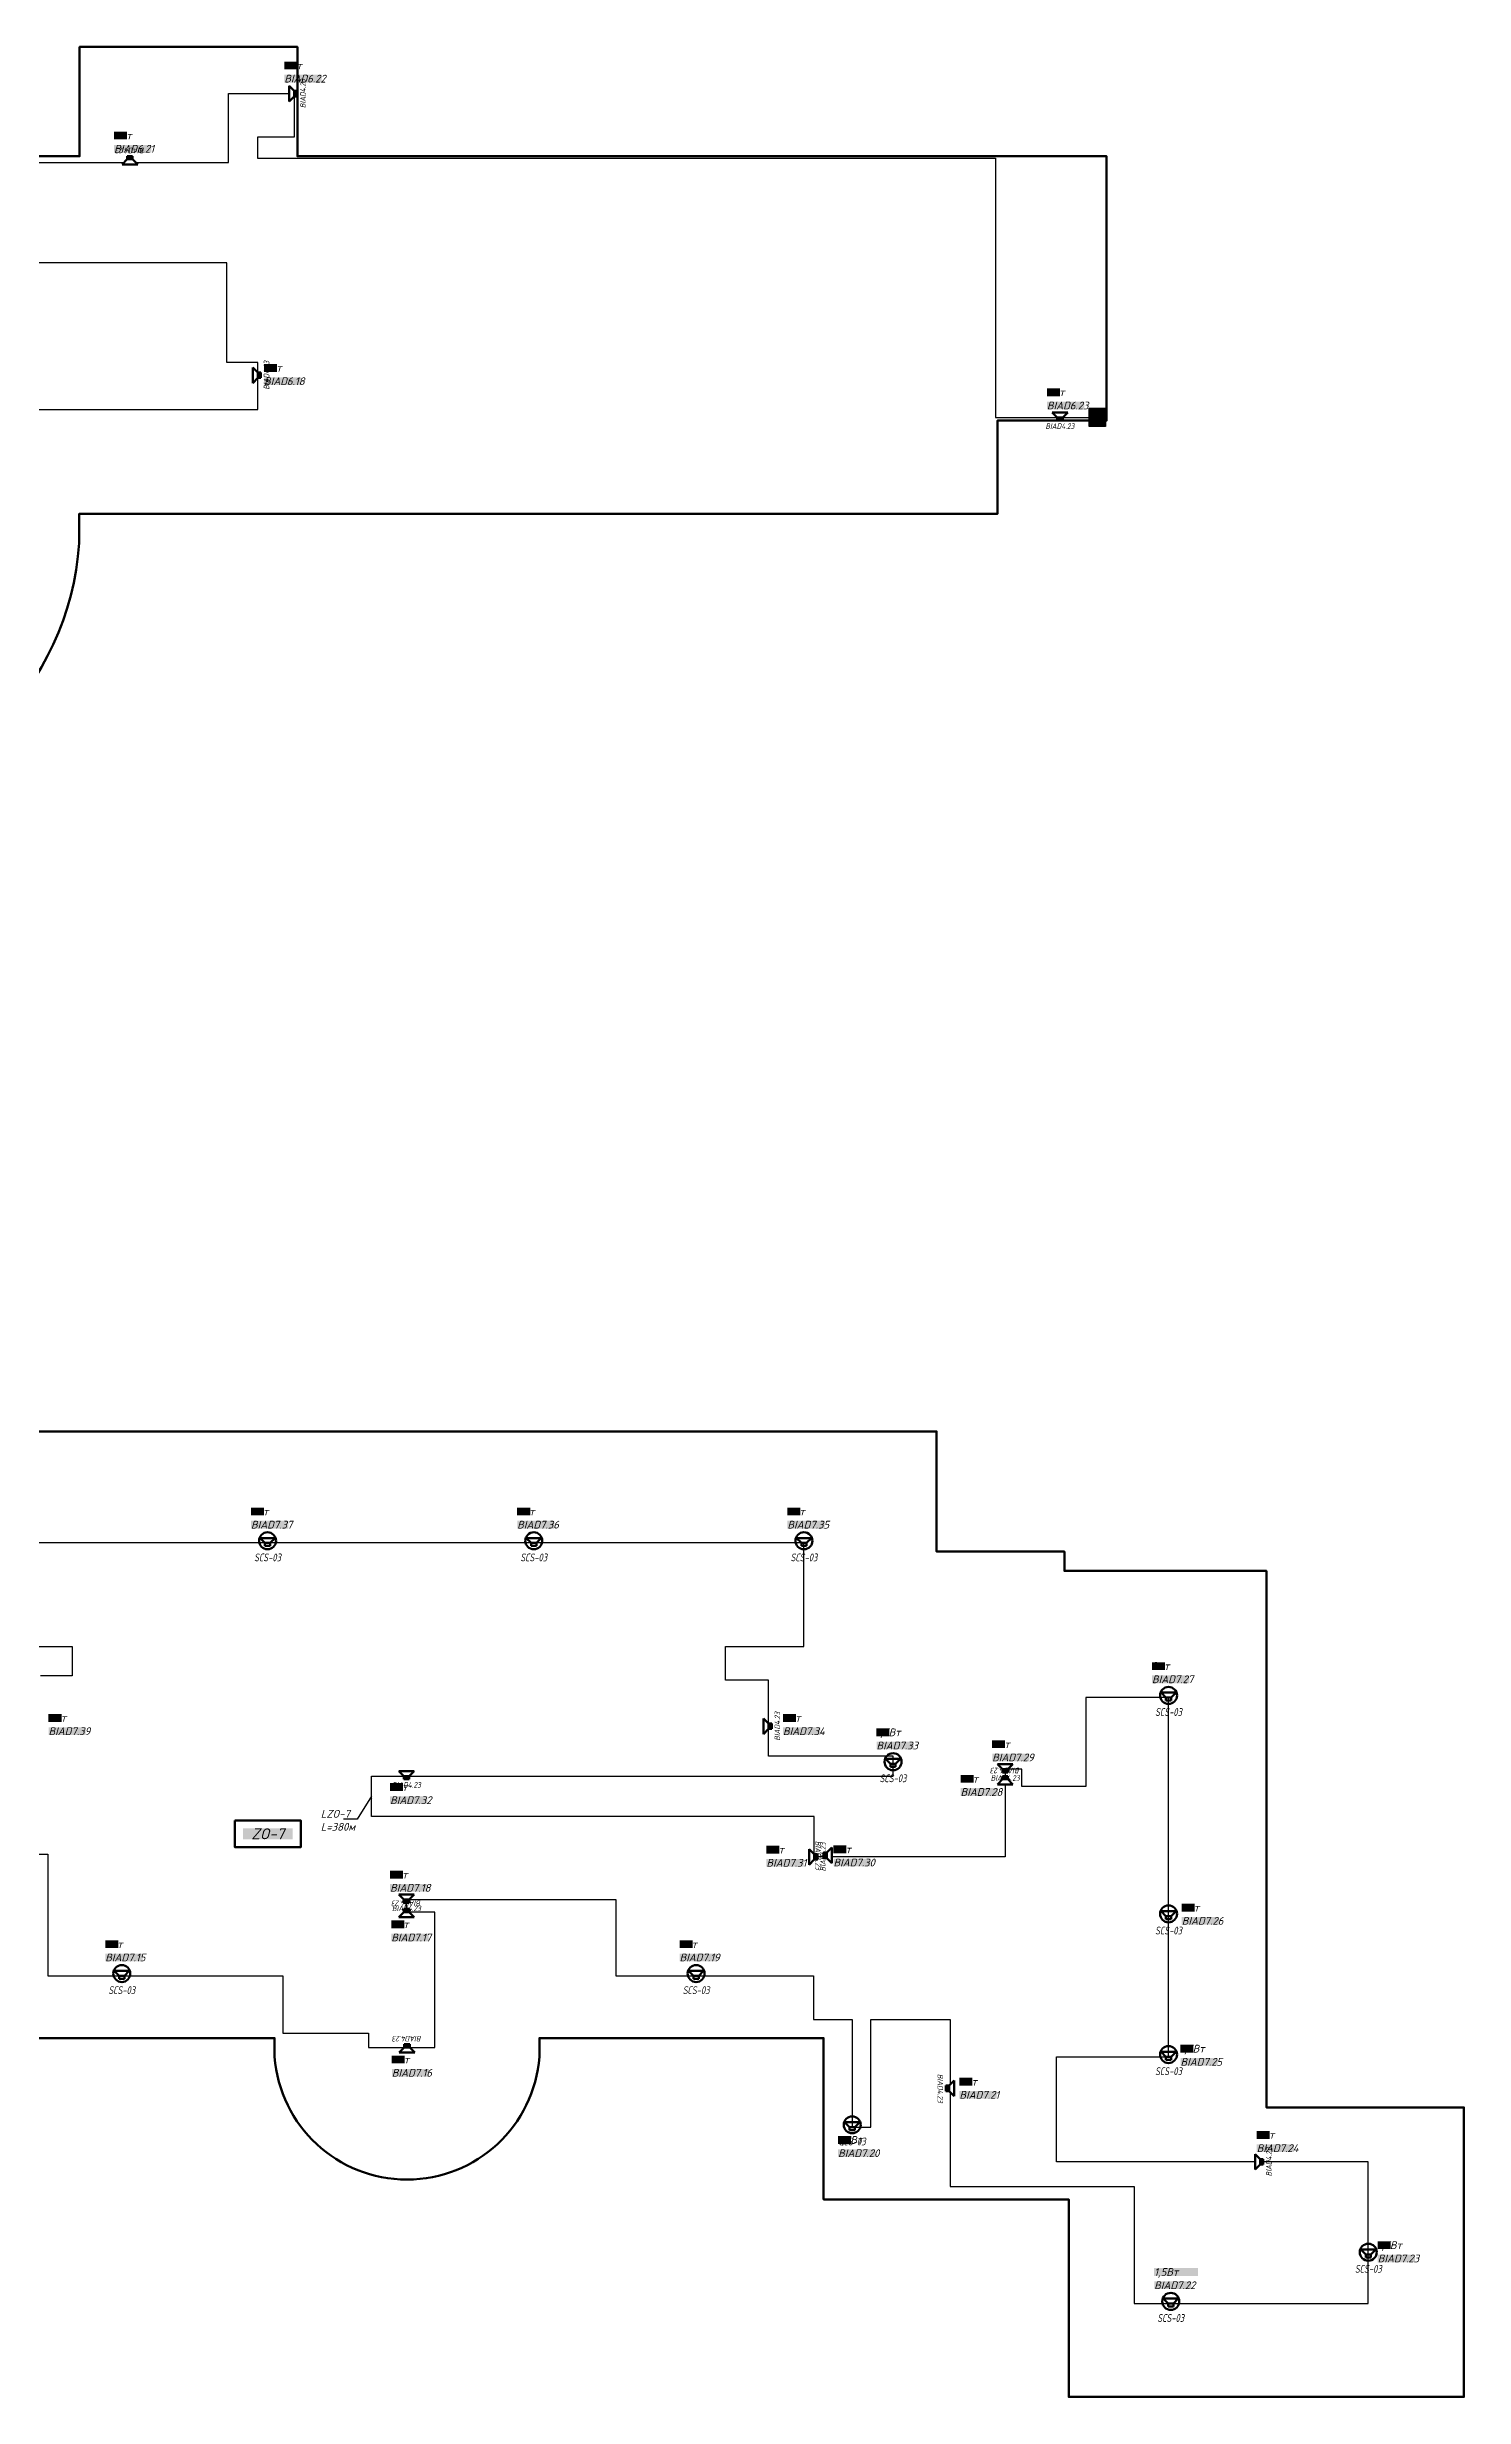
# Model space of a CAD drawing. Extents: x -36024 to 901374, y -269512 to -2349.
# Drawn here: x 478600 to 524141, y -124138 to -48583 of the extents above; entities that cross this region are included whole.
import ezdxf
from ezdxf import colors
from ezdxf.entities.mleader import LeaderData, LeaderLine
from ezdxf.enums import TextEntityAlignment as Align
from ezdxf.math import Vec2, Vec3

# ---------------------------------------------------------------- set-up
doc = ezdxf.new("R2010")
doc.units = 0
doc.header["$LTSCALE"] = 100
doc.set_wipeout_variables(frame=1)
doc.linetypes.add('CONTI', pattern=[0])
doc.layers.get('Defpoints').update_dxf_attribs({"color": 42})
doc.layers.add('_1', color=7, linetype='Continuous')
doc.layers.add('_СОУЭ_Аннотации', color=7, linetype='Continuous')
for name, color, linetype, lineweight in [('_13_СОУЭ_линии', 5, 'Continuous', 70), ('_СОУЭ Оповещение_речевое', 7, 'Continuous', 30), ('НО Оповещатели Речь', 5, 'Continuous', 50)]:
    doc.layers.add(name, color=color, linetype=linetype, lineweight=lineweight)
doc.styles.add('OlympDesign', font='isocpeui.ttf', dxfattribs={"height": 250})
doc.linetypes.add('Открыто в трубе', pattern='A,2,[1,BDG_GOST,S=1,R=0,X=0,Y=0],-4', length=6)

# ---------------------------------------------------------------- blocks, each defined once
blk = doc.blocks.new('*U75')
at = {"layer": 'НО Оповещатели Речь', "color": 5}
for p, q in [((-84, -184), (-242, -26)), ((-242, -26), (242, -26)), ((-84, -184), (84, -184)), ((-84, -281), (-84, -184)), ((84, -281), (-84, -281)), ((84, -184), (242, -26)), ((84, -281), (84, -184))]:
    blk.add_line(p, q, dxfattribs=at)
blk.add_circle((0, -114), 273, dxfattribs=at)
at = {"layer": 'Defpoints', "lineweight": 50, "ltscale": 100, "style": 'OlympDesign', "width": 0.8}
blk.add_text('SСS-03', height=250, dxfattribs=at).set_placement((0, -649), align=Align.MIDDLE_CENTER)
blk = doc.blocks.new('*U74')
at = {"color": 5}
blk.add_wipeout([(-348, 366), (348, 366), (121, 140), (121, 0), (-121, 0), (-121, 140)], dxfattribs=at).dxf.layer = 'НО Оповещатели Речь'
at = {"layer": 'НО Оповещатели Речь'}
h = blk.add_hatch(color=5, dxfattribs=at)
h.dxf.hatch_style = 1
h.set_gradient(color1=(0, 0, 255), color2=(0, 0, 255), tint=1)
h.paths.add_polyline_path([(-121, 0), (121, 0), (121, 140), (-121, 140)])
at = {"layer": 'НО Оповещатели Речь', "color": 5}
for p, q in [((-121, 140), (-348, 366)), ((-348, 366), (348, 366)), ((121, 140), (-121, 140)), ((-121, 140), (-121, 0)), ((-121, 0), (121, 0)), ((121, 140), (348, 366)), ((121, 0), (121, 140))]:
    blk.add_line(p, q, dxfattribs=at)
at = {"layer": 'Defpoints', "lineweight": 50, "ltscale": 100, "style": 'OlympDesign', "width": 0.8}
blk.add_text('BIAD4.23', height=250, dxfattribs=at).set_placement((0, -250), align=Align.MIDDLE_CENTER)
blk = doc.blocks.new('SFT-2300-М')
at = {"true_color": 0xffffff}
h = blk.add_hatch(color=7, dxfattribs=at)
h.dxf.hatch_style = 1
h.paths.add_polyline_path([(250, 292), (-274, 292), (-274, -295), (250, -295)])
at = {"layer": '_1', "lineweight": 30}
h = blk.add_hatch(color=5, dxfattribs=at)
h.dxf.hatch_style = 1
h.paths.add_polyline_path([(177, -2, 1), (-202, -2, 1)])
at = {"color": 5, "lineweight": 30}
blk.add_lwpolyline([(-274, 292), (250, 292), (250, -295), (-274, -295)], close=True, dxfattribs=at)
blk.add_circle((-12, -2), 189, dxfattribs=at)
blk = doc.blocks.new('_ArchTick')
at = {"color": 0, "linetype": 'ByBlock', "const_width": 0.15}
blk.add_lwpolyline([(-0.5, -0.5), (0.5, 0.5)], dxfattribs=at)

msp = doc.modelspace()

# ---------------------------------------------------------------- linework, layer by layer
at = {"layer": '_13_СОУЭ_линии', "color": 5, "lineweight": 30}
for points in [[(473696.1, -52297.4), (484429.4, -52297.4), (484429.4, -50082.6), (486545.3, -50082.6), (486545.3, -51477), (485364.2, -51477), (485364.2, -52157.7), (509081.5, -52157.7), (509081.5, -60492.2), (512092, -60492.2)], [(470395.7, -60239.9), (485375.2, -60239.9), (485375.2, -58722.4), (484379.8, -58722.4), (484379.8, -55517.8), (472915.7, -55517.8)], [(476629.6, -106688.3), (478628.8, -106688.3), (478628.8, -110592.6), (486175.8, -110592.6), (486175.8, -112445.1), (488932.4, -112445.1), (488932.4, -112898), (491067.1, -112898), (491067.1, -108548), (490152.8, -108548), (490152.8, -108147.2), (496883.5, -108147.2), (496883.5, -110592.6), (503234.1, -110592.6), (503234.1, -112000.4), (504478, -112000.4), (504478, -115457), (505073.5, -115457), (505073.5, -112000.4), (507622.5, -112000.4), (507622.5, -117365.3), (513545.7, -117365.3), (513545.7, -121132.6), (521058.2, -121132.6), (521058.2, -116577.6), (511045.4, -116577.6), (511045.4, -113197.6), (514645.8, -113197.6), (514645.8, -101649.9), (511990.5, -101649.9), (511990.5, -104510.7), (509932.9, -104510.7), (509932.9, -103957.2), (509391.9, -103957.2), (509391.9, -106772.6), (503257.2, -106772.6), (503257.2, -105470.7), (489028.9, -105470.7), (489028.9, -104177.2), (505790.6, -104177.2), (505790.6, -103538.8), (501792.9, -103538.8), (501792.9, -101091.9), (500408.5, -101091.9), (500408.5, -100004.1), (502928.3, -100004.1), (502928.3, -96678.7), (477123.3, -96678.7)], [(477123.3, -100003.1), (479413.1, -100003.1), (479413.1, -100955.2), (478388.7, -100955.2)]]:
    msp.add_lwpolyline(points, dxfattribs=at)
at = {"layer": '_СОУЭ_Аннотации', "color": 67, "linetype": 'CONTI', "lineweight": 60, "ltscale": 100, "true_color": 0x727430}
for points in [[(470955.6, -73073.9, 0.3812035), (479630.7, -64532.6), (479630.7, -63592.6), (509145.7, -63592.6), (509145.7, -60592.6), (512655.7, -60592.6), (512655.7, -52092.6), (486645.7, -52092.6), (486645.7, -48582.6), (479645.7, -48582.6), (479645.7, -52092.6), (470145.7, -52092.6)], [(476745.8, -112597.6), (485915.3, -112597.6), (485915.3, -113197.6, 0.9283055), (494425.5, -113197.6), (494425.5, -112597.6), (503560.8, -112597.6), (503560.8, -117787.6), (511440.8, -117787.6), (511440.8, -124137.6), (524140.8, -124137.6), (524140.8, -114827.6), (517790.8, -114827.6), (517790.8, -97577.2), (511300.8, -97577.2), (511300.8, -96957.6), (507190.8, -96957.6), (507190.8, -93092.6), (472990.8, -93092.6)]]:
    msp.add_lwpolyline(points, format="xyb", dxfattribs=at)
at = {"layer": '_СОУЭ_Аннотации', "color": 1, "linetype": 'CONTI', "lineweight": 60, "ltscale": 100}
msp.add_lwpolyline([(484633.2, -105606.3), (486759.5, -105606.3), (486759.5, -106454.8), (484633.2, -106454.8)], close=True, dxfattribs=at)

# ---------------------------------------------------------------- block references
msp.add_blockref('SFT-2300-М', (512366.4, -60490.6))
at = {"layer": '_СОУЭ Оповещение_речевое', "color": 4, "lineweight": 50}
for p in [(485688.3, -96495), (494243.2, -96495), (502928.3, -96495), (514645.8, -101466.2), (505790.6, -103597.5), (514645.8, -108491.4), (481003.2, -110408.9), (499462.5, -110408.9), (514645.8, -113013.9), (504478, -115273.3), (521065.8, -119368.9), (514715.8, -120948.9)]:
    msp.add_blockref('*U75', p, dxfattribs=at)

# ---------------------------------------------------------------- texts
at = {"layer": '_СОУЭ_Аннотации', "color": 7, "linetype": 'Открыто в трубе', "lineweight": 60, "ltscale": 100, "style": 'OlympDesign', "bg_fill": 1, "box_fill_scale": 1, "bg_fill_color": 7, "bg_fill_true_color": 16777215, "bg_fill_transparency": 0}
for s, insert, char_height, width, attachment_point in [('6Вт', (510735.6, -59559.5, 0), 250, 418.76, 1), ('3Вт', (485155, -95541.1), 250, 418.76, 1), ('3Вт', (493710, -95541.1), 250, 418.76, 1), ('3Вт', (502395, -95541.1), 250, 418.76, 1), ('3Вт', (514112.5, -100512.3), 250, 418.76, 1), ('6Вт', (478647.3, -102181.3, 0), 250, 418.76, 1), ('1,5Вт', (505257.4, -102643.6), 250, 418.76, 1), ('6Вт', (508975.7, -103024.5, 0), 250, 418.76, 1), ('6Вт', (507960.5, -104135.9, 0), 250, 418.76, 1), ('ZO-7', (485696.3, -106030.5), 350, 1602.162, 5), ('6Вт', (501719.6, -106414.9, 0), 250, 418.76, 1), ('3Вт', (489626.2, -107217.8, 0), 250, 418.76, 1), ('3Вт', (515070.2, -108278.3), 250, 418.76, 1), ('3Вт', (480469.9, -109455), 250, 418.76, 1), ('3Вт', (498929.2, -109455), 250, 418.76, 1), ('1,5Вт', (515028.6, -112813.6), 250, 418.76, 1), ('1,5Вт', (504024.2, -115749.3), 250, 418.76, 1), ('1,5Вт', (521368.5, -119131.9), 250, 418.76, 1), ('1,5Вт', (514182.5, -119995), 250, 1412.938, 1)]:
    msp.add_mtext(s, dxfattribs=dict(at, insert=insert, char_height=char_height, width=width, attachment_point=attachment_point))
at = {"layer": '_СОУЭ_Аннотации', "char_height": 250, "width": 1197.062, "attachment_point": 1, "style": 'OlympDesign', "bg_fill": 1, "box_fill_scale": 1, "bg_fill_color": 7, "bg_fill_true_color": 16777215, "bg_fill_transparency": 0}
for s, insert in [('BIAD7.37', (485157.3, -95966.5, 0)), ('BIAD7.36', (493712.3, -95966.5, 0)), ('BIAD7.35', (502397.3, -95966.5, 0)), ('BIAD7.27', (514114.8, -100937.7, 0)), ('BIAD7.39', (478649.6, -102606.7, 0)), ('BIAD7.33', (505259.7, -103069, 0)), ('BIAD7.26', (515072.5, -108703.6, 0)), ('BIAD7.17', (489665.7, -109240.1, 0)), ('BIAD7.15', (480472.3, -109880.4, 0)), ('BIAD7.19', (498931.6, -109880.4, 0)), ('BIAD7.25', (515030.9, -113239, 0)), ('BIAD7.16', (489683.7, -113590.1, 0)), ('BIAD7.20', (504026.5, -116174.7, 0)), ('BIAD7.23', (521370.9, -119557.3, 0)), ('BIAD7.22', (514184.8, -120420.4, 0))]:
    msp.add_mtext(s, dxfattribs=dict(at, insert=insert))

# ---------------------------------------------------------------- leaders
at = {"layer": '_13_СОУЭ_линии', "color": 18, "linetype": 'CONTI', "lineweight": 18, "ltscale": 100, "true_color": 0x000000}
ml = msp.add_multileader_mtext('Standard', dxfattribs=at)
ml.set_content('АЛС 1.1 раздела АПС\\P(см. раздел "ИОС5.5.1")', color=(0, 0, 0), style='OlympDesign')
ml.set_leader_properties(color=256, linetype='ByLayer', lineweight=-1)
ml.build(insert=Vec2(0, 0))
ml.multileader.update_dxf_attribs({"text_left_attachment_type": 6, "text_right_attachment_type": 6, "dogleg_length": 2, "arrow_head_size": 200, "scale": 100})
ctx = ml.context
ctx.base_point, ctx.scale, ctx.char_height, ctx.arrow_head_size, ctx.landing_gap_size, ctx.plane_origin = Vec3(43391.2, -92119.4), 100, 250, 200, 0, Vec3(54855.3, -82979)
ctx.left_attachment, ctx.right_attachment = 6, 6
notes = []
notes.append((ctx, [(0, (1, 1, 0), (47312, -92119.4), (-1, 0), 200, [(0, [(48521.7, -90079.1), (47667.7, -90245.7)], 0, [])])]))
ctx.mtext.insert, ctx.mtext.width, ctx.mtext.flow_direction = Vec3(43391.2, -91794.4), 4773.885, 5
for ctx, leaders in notes:
    for number, flags, end, landing, length, lines in leaders:
        leader = LeaderData()
        leader.index, (leader.has_last_leader_line, leader.has_dogleg_vector, leader.attachment_direction) = number, flags
        leader.last_leader_point, leader.dogleg_vector, leader.dogleg_length = Vec3(end), Vec3(landing), length
        for number, points, colour, breaks in lines:
            line = LeaderLine()
            line.index, line.vertices, line.color, line.breaks = number, Vec3.list(points), colors.encode_raw_color(colour), breaks
            leader.lines.append(line)
        ctx.leaders.append(leader)

# ---------------------------------------------------------------- next in the draw order: block references
at = {"layer": '_СОУЭ Оповещение_речевое', "color": 4, "lineweight": 50, "xscale": 0.71930163509888, "yscale": 0.71930163509888, "zscale": 0.71930163509888}
for p, rotation in [((486645.7, -50082.6), 90), ((481265.9, -52092.6), 180), ((485475.6, -59135.2), 89.99999999999999), ((501893.3, -102571.9), 89.99999999999999), ((503360.8, -106773.2), 89.99999999999999), ((490170.8, -112797.6), 180), ((507490.8, -114214.3), 270), ((517690.8, -116577.6), 89.99999999999999)]:
    msp.add_blockref('*U74', p, dxfattribs=dict(at, rotation=rotation))
for p in [(511155.7, -60592.6), (490152.8, -104277.6), (509395.8, -104057.6), (490152.8, -108247.6)]:
    msp.add_blockref('*U74', p, dxfattribs=at)

# ---------------------------------------------------------------- next in the draw order: leaders
ml = msp.add_multileader_mtext('Standard')
ml.set_content('LZO-7^JL=380м', color=256, style='OlympDesign')
ml.set_leader_properties(color=256, linetype='ByLayer', lineweight=-1)
ml.set_arrow_properties(name='ARCHTICK')
ml.build(insert=Vec2(0, 0))
ml.multileader.update_dxf_attribs({"text_left_attachment_type": 6, "text_right_attachment_type": 6, "dogleg_length": 50, "arrow_head_size": 100})
ctx = ml.context
ctx.base_point, ctx.char_height, ctx.arrow_head_size, ctx.landing_gap_size, ctx.plane_origin = Vec3(487399, -105563.5), 250, 100, 0, Vec3(488862.5, -104493.1)
ctx.left_attachment, ctx.right_attachment = 6, 6
notes = []
notes.append((ctx, [(0, (1, 1, 0), (488568.7, -105563.5), (-1, 0), 50, [(0, [(489028.9, -104824)], 0, [])])]))
ctx.mtext.insert, ctx.mtext.width, ctx.mtext.flow_direction = Vec3(487399, -105263.5), 383.666, 5
ctx.mtext.has_bg_fill, ctx.mtext.bg_color, ctx.mtext.bg_scale_factor, ctx.mtext.bg_transparency, ctx.mtext.use_window_bg_color = 1, -1027028792, 1.5, 0, 1
for ctx, leaders in notes:
    for number, flags, end, landing, length, lines in leaders:
        leader = LeaderData()
        leader.index, (leader.has_last_leader_line, leader.has_dogleg_vector, leader.attachment_direction) = number, flags
        leader.last_leader_point, leader.dogleg_vector, leader.dogleg_length = Vec3(end), Vec3(landing), length
        for number, points, colour, breaks in lines:
            line = LeaderLine()
            line.index, line.vertices, line.color, line.breaks = number, Vec3.list(points), colors.encode_raw_color(colour), breaks
            leader.lines.append(line)
        ctx.leaders.append(leader)

# ---------------------------------------------------------------- next in the draw order: block references
for p, rotation in [((509395.8, -104177.6), 180), ((503560.8, -106723.2), 270), ((490152.8, -108447.6), 180)]:
    msp.add_blockref('*U74', p, dxfattribs=dict(at, rotation=rotation))

# ---------------------------------------------------------------- next in the draw order: texts
at = {"layer": '_СОУЭ_Аннотации', "color": 7, "linetype": 'Открыто в трубе', "lineweight": 60, "ltscale": 100, "char_height": 250, "width": 418.76, "attachment_point": 1, "style": 'OlympDesign', "bg_fill": 1, "box_fill_scale": 1, "bg_fill_color": 7, "bg_fill_true_color": 16777215, "bg_fill_transparency": 0}
for s, insert in [('6Вт', (486225.6, -49049.5, 0)), ('6Вт', (480755.1, -51306.5, 0)), ('6Вт', (485574.9, -58777.1, 0)), ('6Вт', (502252.2, -102181.3, 0)), ('3Вт', (489626.2, -104399.6, 0)), ('3Вт', (489681.4, -113164.8, 0)), ('6Вт', (507922.1, -113875.7, 0)), ('6Вт', (517478.4, -115587.6, 0))]:
    msp.add_mtext(s, dxfattribs=dict(at, insert=insert))
at = {"layer": '_СОУЭ_Аннотации', "char_height": 250, "width": 1197.062, "attachment_point": 1, "style": 'OlympDesign', "bg_fill": 1, "box_fill_scale": 1, "bg_fill_color": 7, "bg_fill_true_color": 16777215, "bg_fill_transparency": 0}
for s, insert in [('BIAD6.22', (486227.9, -49474.9, 0)), ('BIAD6.21', (480757.4, -51731.9, 0)), ('BIAD6.18', (485577.2, -59202.5, 0)), ('BIAD6.23', (510737.9, -59984.9, 0)), ('BIAD7.34', (502254.5, -102606.7, 0)), ('BIAD7.32', (489628.5, -104825)), ('BIAD7.21', (507924.4, -114301.1)), ('BIAD7.24', (517480.7, -116012.9))]:
    msp.add_mtext(s, dxfattribs=dict(at, insert=insert))

# ---------------------------------------------------------------- next in the draw order: texts
for s, insert in [('BIAD7.29', (508978, -103449.9, 0)), ('BIAD7.28', (507962.8, -104561.3)), ('BIAD7.31', (501722, -106840.3, 0)), ('BIAD7.30', (503877.8, -106829.7, 0)), ('BIAD7.18', (489628.5, -107643.1))]:
    msp.add_mtext(s, dxfattribs=dict(at, insert=insert))
at = {"layer": '_СОУЭ_Аннотации', "color": 7, "linetype": 'Открыто в трубе', "lineweight": 60, "ltscale": 100, "char_height": 250, "width": 418.76, "attachment_point": 1, "style": 'OlympDesign', "bg_fill": 1, "box_fill_scale": 1, "bg_fill_color": 7, "bg_fill_true_color": 16777215, "bg_fill_transparency": 0}
for s, insert in [('6Вт', (503875.5, -106404.4, 0)), ('3Вт', (489663.4, -108814.8, 0))]:
    msp.add_mtext(s, dxfattribs=dict(at, insert=insert))

doc.saveas('drawing.dxf')
